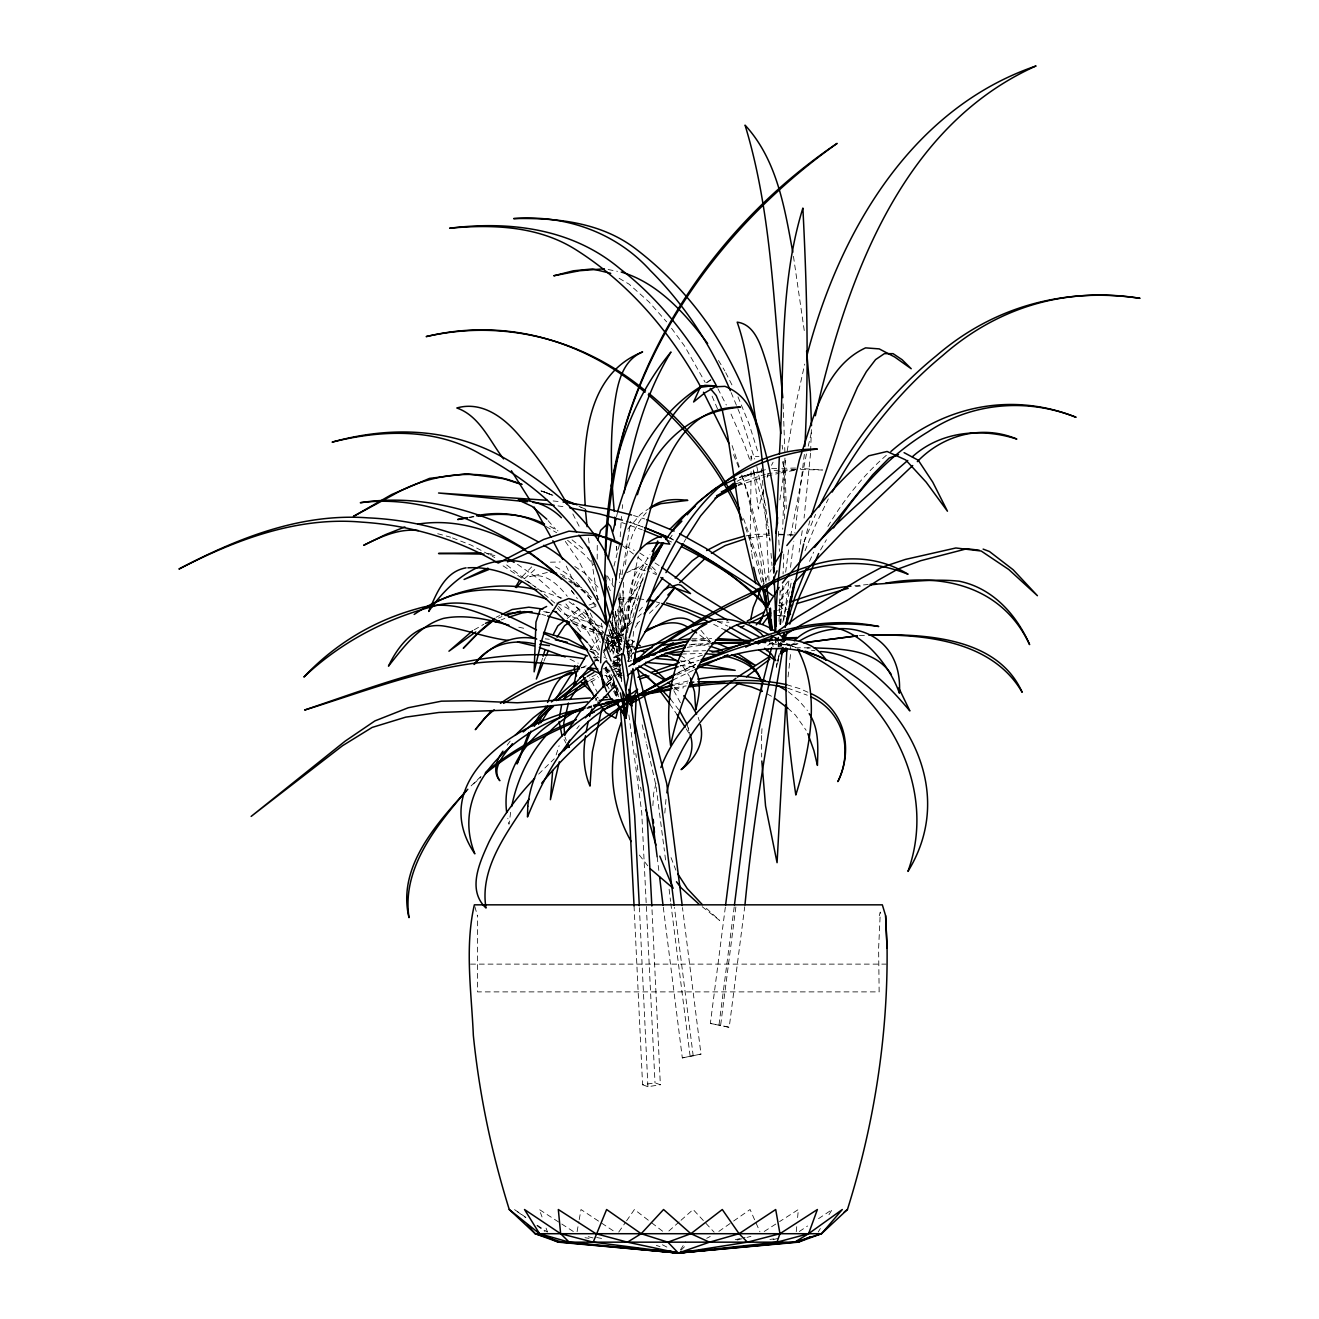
<?xml version="1.0" encoding="UTF-8"?>
<svg xmlns="http://www.w3.org/2000/svg" width="1319" height="1319" viewBox="0 0 1319 1319"><rect width="100%" height="100%" fill="white"/><g stroke="black" fill="none" stroke-linecap="round" stroke-linejoin="round"><path stroke-width="0.75" stroke-dasharray="5 3.75" d="M784.937 458.056L782.711 529.232M780.09 590.137L778.952 624.678M633.631 631.389L631.686 650.696L628.322 661.693M751.121 471.707L750.181 537.361L751.616 552.034M761.607 735.557L761.673 756.958M627.399 627.762C629.806 607.02 625.519 579.041 643.573 564.614L647.497 564.483M784.69 518.911L783.47 458.996M612.494 615.891L613.17 654.125M750.989 460.578L751.072 456.176L758.969 456.506M612.511 583.328L612.692 577.64M783.766 554.112L783.074 573.963M810.575 453.192L804.079 518.054M810.641 451.23L811.366 429.615M620.21 536.751L621.447 516.454M782.629 585.554L780.337 624.662M597.26 545.341L597.21 559.734M761.706 733.644L762.019 727.94M623.524 582.355L622.601 606.938L623.673 631.125M626.574 644.282L626.789 640.407M628.108 657.95L629.509 639.781M652.872 805.678L653.663 793.395L656.235 782.134M804.343 454.363L794.846 533.09M780.832 623.887L781.475 615.792L785.432 616.204L778.342 615.511M664.809 813.081L666.029 798.786M780.024 623.887L780.716 615.792L776.759 615.379M624.233 628.19C626.047 601.876 635.906 576.601 649.987 554.491M619.501 597.903L618.149 623.013L618.891 650.316M796.247 1231.682L796.824 1225.648M797.599 1217.585L798.374 1209.523L779.562 1221.608M625.157 628.223C627.152 606.311 635.395 585.339 646.211 566.346M626.822 628.108L632.246 584.845L638.297 556.024M628.619 660.737L628.817 653.861L626.525 647.58M779.991 624.448L783.981 586.263M778.292 647.068L778.705 643.045M788.07 676.911L790.856 651.207M785.662 572.182L788.811 548.127M622.205 508.507L622.683 504.649M788.877 581.069L783.75 620.128M790.526 567.351L793.807 541.219M725.351 907.109L710.347 1023.462L729.209 1027.303L744.724 906.812M734.205 906.961L718.937 1025.391M735.87 906.961L720.619 1025.391L729.209 1027.303M779.859 499.885L785.943 458.765M622.024 574.705L630.68 521.384M625.42 564.598C627.564 545.918 633.301 526.776 646.261 512.662M627.382 632.658L631.867 608.108L644.727 573.699M778.062 646.277L778.622 642.205M510.667 812.306L508.986 824.21L507.848 818.374M800.254 544.285L802.315 530.156M790.576 536.173L806.453 453.884M799.067 552.166L799.66 548.325M779.545 647.019L780.221 643.012M782.777 622.304L791.862 579.42M577.095 1231.682L578.876 1221.608M579.222 1219.597L581.003 1209.523L614.291 1231.501M787.179 450.933L793.543 414.611L804.722 364.126M776.973 663.16L776.281 666.952L777.254 663.177M780.106 646.129L780.799 642.337M613.945 566.164L619.567 544.137M777.27 663.325L776.413 667.183L778.771 659.368M777.616 661.05L778.968 655.131M780.766 647.233L781.672 643.276M808.217 446.218L811.762 430.967M781.277 646.046L782.183 642.238M616.517 516.586L617.853 510.964M626.64 629.971L636.22 595.627L642.947 578.992M632.741 617.556L639.781 592.33M804.178 542.01L809.85 520.807M618.529 675.246L619.897 669.986M763.338 490.322L758.343 509.118L753.38 469.35M879.278 915.716L880.301 912.089L878.619 948.361L879.146 991.888L477.544 991.888L477.412 915.716M541.433 661.99L542.554 658.197M628.619 639.534L626.443 646.541M767.13 477.494L768.252 473.867M556.123 754.93L559.141 745.68M626.624 647.398L629.707 639.385M804.095 541.779L815.538 514.41M805.035 550.748L815.406 525.275L828.332 498.879M543.906 661.149L545.407 657.571M809.52 561.333L813.675 552.166M771.5 465.327L773.066 462.227M761.657 587.664L771.17 569.627M595.627 700.356L597.309 697.19L601.794 701.032M633.433 652.262L627.399 661.33M820.533 550.007L826.436 539.718M683.984 542.093L685.962 538.696M635.362 627.382L639.303 620.672M611.769 685.831L613.813 682.434M827.903 526.396C843.682 499.983 863.022 475.467 886.335 455.302M818.225 1231.979L820.369 1228.517M828.959 1214.7L832.174 1209.523L815.769 1220.52M680.439 1249.818L685.649 1241.773M642.996 579.651L611.356 623.739M610.038 652.114L616.336 643.392L621.793 639.039L604.844 642.501L620.771 647.662M669.937 538.366L672.129 535.184M618.743 1232.094L625.47 1222.416M626.574 1220.8L634.423 1209.523L650.119 1221.608M627.712 529.183L640.589 514.212L648.453 508.854M522.324 576.518L531.689 566.873M780.172 592.215L787.921 581.547M590.566 649.64L599.024 638.693M603.607 650.465L614.654 638.033L634.901 619.716M618.116 676.235L620.276 673.3M507.188 745.12L510.42 740.75M779.991 600.392L789.85 588.109M576.815 728.747L579.255 725.631M620.408 674.372L622.04 672.624M605.817 684.446L614.093 674.817M593.797 662.748L598.941 656.615M639.171 611.06L644.282 604.926M604.086 650.564L632.79 618.726M634.423 641.018L627.349 648.767M627.745 648.866L630.4 644.711L628.454 640.622M680.967 1250.33L686.226 1244.889M616.303 672.608L622.073 667.233M538.647 774.121L554.277 758.804M603.508 652.245L623.541 634.027M524.451 578.711L535.465 568.984M649.393 613.302L659.929 603.146M471.114 785.877L481.006 776.38M473.472 783.915L480.759 777.402M637.621 617.292L641.628 613.599M668.865 1231.023L679.483 1221.608M681 1220.273L693.151 1209.523L714.14 1232.193M606.196 685.896L613.187 680.043M607.268 684.94L608.999 683.44M607.119 685.171L613.401 680.109M607.878 681.923L612.659 678.114M614.258 676.845L620.639 671.75L621.579 681.412M567.236 618.43L579.799 608.488M636.846 623.541L639.731 621.331M618.792 675.559L621.628 673.382M707.676 382.279L710.941 379.773M618.149 676.515L621.298 674.124M571.193 621.084L585.867 610.829M718.839 1231.402L731.996 1222.185M733.628 1221.031L750.082 1209.523L759.942 1231.847M706.374 382.741L711.089 379.46M799.347 1231.501L807.558 1226.011M764.196 1231.501L777.864 1222.713M623.524 634.076L618.446 636.813L620.969 648.239M767.691 645.387L772.027 642.848M590.747 682.104L598.595 677.636M474.197 629.822L483.842 624.283M626.574 572.792L643.573 564.614M589.577 680.489L597.573 676.235M737.041 481.336L751.352 473.57L762.448 470.784M606.443 673.317L610.021 671.42M611.802 670.464L620.705 665.782M591.852 676.729L597.639 673.696M706.687 1238.31L710.232 1236.464M675.312 674.438L695.476 664.545M613.137 661.858L620.458 658.28M736.167 483.776L765.35 474.296M672.97 680.01L693.332 670.25M496.092 617.259L499.654 615.544M738.112 484.914L741.789 483.15L738.03 484.7M678.081 672.608L695.327 664.496M605.602 672.162L613.005 668.717M498.549 618.083L501.896 616.55M676.845 674.965L694.569 667.233M616.715 667.002L620.408 665.37M790.46 644.958L795.621 642.732M501.055 619.946L504.864 618.413M581.531 667.678L587.054 665.468M605.306 670.349L608.455 669.112M626.987 651.833L632.543 649.657M777.551 610.417L785.943 607.317M637.11 651.932L627.86 655.461L627.597 640.49M589.032 605.042L592.726 603.673M603.245 668.931L606.625 667.678M613.137 667.348L619.221 665.122M738.03 485.54L765.168 476.588M779.48 605.784L786.289 603.327M628.635 661.742L631.916 660.654M590.978 607.944L594.688 606.74M681.148 661.973L703.241 654.883M739.398 477.33L751.352 473.57M680.043 666.111L699.152 660.275M587.087 708.633L592.561 706.968M588.274 706.869L591.802 705.813M765.432 469.696L744.526 475.714L761.986 471.048M674.751 684.165L688.287 680.934M737.123 1240.058L745.004 1237.931M746.966 1237.403L750.923 1236.348M613.615 665.501L620.771 663.638M773.066 1239.679L778.82 1238.178M739.563 477.396L762.003 471.641M586.774 707.858L592.132 706.506M663.276 907.175L682.319 1057.92L700.983 1054.079L682.467 907.554M682.319 1057.92L700.983 1054.079M767.13 476.11L778.935 473.257M735.26 1239.695L745.07 1237.387M581.349 667.925L585.009 667.068M609.493 666.853L621.974 664.018M687.281 647.332L711.403 643.59M619.139 664.661L617.045 665.089L620.21 664.463M749.044 538.037L769.768 535.283M669.574 686.342L687.743 682.978M468.987 517.279L474.626 516.158M780.832 472.911L797.946 469.663M767.213 473.95L780.238 471.575M798.011 643.738L790.806 645.057L798.803 643.656M674.339 687.941L686.21 685.88M631.916 569.742L637.786 568.769L649.607 571.803M468.855 517.691L474.444 516.768M746.175 535.86L756.084 534.277L769.34 534.129M673.894 689.276L683.704 687.76M634.06 905.922L642.584 1084.762L655.015 1082.85L660.357 1084.762L651.833 905.922M642.584 1084.762L647.926 1086.691L660.357 1084.762M612.511 664.149L619.435 663.111M769.917 1239.448L773.989 1238.838M614.786 665.221L618.726 664.644M547.319 572.495L529.694 576.7C545.588 571.935 558.349 584.976 567.302 596.303M782.2 471.345L797.83 469.432M854.794 585.718L868.166 584.498M625.47 646.805L629.048 646.409L630.169 660.588M855.569 586.576L863.187 585.718M689.326 644.942L708.451 643.161M859.394 635.626L866.138 635.329M627.135 646.673L634.043 645.997M684.495 651.306L705.863 650.696M613.813 662.699L619.963 662.253M691.453 644.414L697.157 644.035L711.238 646.557M774.121 470.52L780.271 470.125M782.315 470.009L798.539 469.482M692.178 641.083L709.688 640.177M619.996 597.985L636.681 598.101M681.461 654.043L701.543 653.466M807.063 648.107L810.509 647.926M690.942 640.259L703.307 639.715L710.743 641.479M691.947 638.825L711.65 638.478M618.941 599.436L637.077 598.974M550.419 562.191L560.262 561.976M771.697 468.459L779.826 468.327M781.854 468.294L796.082 468.064M619.65 635.461L622.271 636.038M470.537 964.123L886.17 964.123M795.456 647.761L809.635 647.81M717.8 621.711L728.929 622.255M779.463 534.772L785.415 534.887M787.394 534.92L795.324 535.069L787.097 534.541M800.551 469.531L822.495 470.009L800.155 468.36M778.968 534.146L785.069 534.442M769.34 643.688L773.066 643.919M772.093 644.035L789.356 645.106L778.424 643.672M778.54 644.299L789.356 645.106L769.604 642.963M680.307 665.452L694.355 666.787M545.291 638.858L549.298 639.27M553.106 500.94L561.086 501.797M487.041 553.469L494.889 554.343M489.976 554.837L495.944 555.579M615.693 671.206L619.567 671.717M680.192 660.852L695.789 663.045M604.729 669.772L608.273 670.25M811.416 650.234L814.961 650.712M557.986 505.902L565.637 507.007M630.235 597.375L644.348 599.584M584.993 1237.7L589.049 1238.376M594.374 660.225L597.936 660.819M622.321 675.575L619.897 675.163L619.963 681.247M710.347 1023.462L720.619 1025.391M596.666 1237.502L604.63 1239.019M608.141 269.521L617.49 271.335M518.779 627.217L526.809 628.866M545.918 611.868L549.924 612.692M594.012 656.862L597.095 657.505M593.303 657.34L596.847 658.099M543.692 611.604L549.644 612.906M540.708 590.648L561.878 598.167M633.516 515.482L644.876 519.01M612.428 663.539L620.012 665.452M588.225 1236.694L595.891 1238.689M437.71 533.717L450.636 537.179M602.734 634.884L587.516 630.235L572.974 623.541M656.17 601.893L659.912 602.931M541.911 614.44L545.654 615.495M604.349 634.324L622.007 640.523M604.696 675.443L611.571 677.389L611.159 674.256M590.285 649.146L597.936 651.339M613.747 661.973L618.017 663.21M564.136 614.11L604.283 627.3M787.542 688.073L807.244 695.195M786.767 684.726L799.792 688.633L811.762 693.959M572.743 623.244L602.404 632.922M626.212 521.137L643.128 526.99M608.207 636.549L622.914 642.172L634.736 648.321M602.486 633.796L570.204 620.029M540.922 490.866L552.133 495.021M656.351 1245.367L660.028 1246.653M621.81 522.522L642.287 529.826M548.44 493.454L542.439 491.262L551.556 494.839M629.987 522.242L642.716 526.941M589.478 650.894L598.447 654.537M607.597 634.835L624.926 642.04M452.499 537.905L471.163 545.126L494.823 557.607M552.875 495.284L541.598 491.047L552.71 495.4M790.806 645.453L797.946 648.305M615.05 656.796L619.303 658.527M585.455 509.101L578.184 506.051L581.745 507.535M594.622 658.791L598.249 660.374M609.757 629.46L622.931 635.593M669.36 537.723L673.02 539.389M620.21 670.382L613.319 667.249M666.969 539.933L672.41 542.439M669.871 538.333L673.481 539.999M570.022 659.22L578.233 663.21M717.454 621.298L727.907 626.212M652.921 573.073L656.532 574.787M790.213 645.222L792.884 646.491M556.75 603.063C573.683 610.483 589.313 621.167 601.299 635.362M625.404 546.099L634.357 550.402M574.82 566.494L585.537 573.699L598.694 588.01M786.272 643.177L789.784 644.892L787.674 642.402M680.538 655.527L688.815 660.704L694.091 667.529M713.678 624.283L725.071 630.136M662.418 1244.757L669.491 1248.45M562.372 576.403L582.24 588.192L590.813 595.331M603.888 656.994L606.888 658.56M568.852 581.432L572.149 583.229M637.061 648.256L626.558 642.798L632.757 646.623M555.414 566.774C573.287 575.43 585.24 592.215 596.633 607.861M767.081 693.86L773.363 697.322M549.792 526.281L557.953 530.898M560.493 574.029C575.018 580.904 585.405 593.616 596.073 605.223M503.067 565.851L536.091 587.285M619.106 278.276L629.163 284.212L648.882 301.82L666.639 321.852M546 526.462L556.634 532.728M630.729 639.764L634.192 641.858M573.336 1231.501L539.323 1209.523L542.027 1216.959M569.083 601.744L587.763 615.313L603.525 632.329M639.731 552.974L648.19 558.498M654.966 562.916L660.044 566.23M612.807 661.874L620.82 668.354M589.956 651.058L599.123 657.653M573.798 584.119L592.33 597.853M525.902 1217.404L514.41 1209.523L525.638 1217.585M537.41 1225.285L547.27 1232.045M517.493 564.318L538.383 578.777L560.608 598.414M536.882 1225.648L544.912 1231.402M572.05 539.834L584.993 550.237M506.677 564.944L535.217 587.087M567.566 540.262L584.581 554.656L593.929 564.812M622.584 545.769L636.335 556.14M637.868 557.294L646.689 564.614M699.697 634.917L713.167 645.09M778.49 605.24L784.739 610.021M651.701 1222.828L662.682 1231.286M702.203 906.697L719.547 920.398L705.17 907.225M537.657 588.538L557.179 605.075M788.317 691.7L798.622 700.307L807.442 710.496M674.668 687.661L680.917 692.986M787.905 708.237L795.439 715.063L806.123 730.281M648.107 565.9L656.565 573.633M779.809 602.058L787.08 609.84M616.468 673.119L619.32 675.823M651.817 566.692L656.73 571.391M558.531 606.41L576.304 626.228M604.349 638.775L619.336 654.306M598.595 653.96L590.236 645.585M603.146 637.539L573.303 603.607M565.9 603.954L586.279 629.262L598.381 650.102M557.294 608.043L562.933 613.962M700.95 630.301L710.76 642.089M548.077 520.609L555.53 529.067M610.318 629.212L621.167 644.579M647.827 865.841L639.27 854.976M571.473 590.714L573.913 593.665M670.464 698.988L679.747 711.073M577.491 627.712L581.036 632.18M609.114 620.507L623.623 641.941M606.146 641.677L615.281 654.768M682.797 666.276L689.458 676.301M571.341 590.434L577.343 598.595M565.29 541.4L578.645 560.723L595.759 593.369M671.552 328.266L684.61 346.139L705.203 382.378M669.772 704.181L677.026 714.568M594.869 697.636L596.93 700.537M607.004 637.275L616.715 652.625M616.303 656.384L620.392 662.863M686.177 728.797L689.243 733.71L688.304 727.874M588.521 643.804L598.546 661.05M718.476 360.466L724.84 370.903M586.048 611.538L599.073 635.214M597.936 693.547L589.774 677.752M673.811 690.661L680.472 702.829M606.658 684.479L610.681 691.618M607.515 576.024L613.599 586.856M605.174 667.496L613.516 683.918L617.292 698.74M564.037 739.514L566.016 743.092M584.729 609.477L600.359 642.435M717.932 388.742L726.34 405.015M619.452 657.967L622.189 663.309M572.842 513.948L580.772 529.447M725.714 372.634L733.611 388.198M590.236 613.022L600.64 634.505M566.247 566.115L576.024 586.46M606.031 675.295L612.791 689.458M613.632 691.222L616.171 696.531M612 623.772L621.843 649.525M610.07 620.721L621.579 650.432M606.229 666.787L617.721 694.932M608.191 586.164L611.175 592.676M596.6 595.232L599.139 600.821M731.006 414.051L744.13 444.025L750.758 462.54M618.364 653.63L608.702 630.68M712.079 396.162L717.487 408.791M743.553 518.647L756.925 556.206L763.701 584.169M731.155 392.584L739.827 413.523L754.682 458.996M737.997 396.854L749.126 424.075L757.98 452.236M733.545 454.659L738.805 467.651M613.747 688.683L605.273 666.326M614.473 690.529L616.665 696.036M564.994 737.057L566.296 740.388M671.041 857.63L675.889 870.227M605.157 645.139L607.152 650.415M732.078 445.542L739.679 468.13M612.972 614.11L621.727 641.446M586.526 612.329L599.997 651.025M546.082 1228.121L547.434 1231.847M753.413 469.96L763.058 503.38L769.983 540.015M618.281 651.388L609.823 627.465M603.723 651.8L607.07 661.182M686.82 723.9L690.233 734.815M617.82 653.564L609.263 624.827M745.499 527.501L754.402 553.799L761.541 582.273M613.417 680.472L618.446 695.509M619.122 651.256L611.686 619.815M741.657 475.087C754.204 509.843 761.657 546.198 766.125 582.833M608.718 629.724L616.665 657.439M742.135 475.697C752.951 510.832 759.183 547.138 763.965 583.526M614.374 683.605L619.188 699.169M618.347 598.101L625.42 627.58M612.873 677.405L618.116 694.849M698.196 717.355L699.284 720.982M756.809 466.547L765.185 504.105L768.416 527.237M474.889 906.648L477.396 915.716M751.072 456.176L751.863 459.028M615.346 611.538L621.678 636.319M782.464 461.699L785.184 472.35L786.256 508.573M616.303 685.122L618.265 692.904M617.473 609.46L622.98 634.901M619.831 592.94L625.651 628.635M617.622 687.858L618.512 691.618M642.155 724.741L646.145 742.333M646.59 744.279L655.906 785.333L664.43 851.019M619.468 649.492L613.351 611.95M620.309 650.861L617.226 633.516L615.066 608.372M611.67 624.761L617.308 652.724M616.286 546.544L617.028 550.039M613.929 615.066L619.765 651.998M640.556 787.196L641.38 791.12M617.16 659.335L621.15 678.922M601.415 623.244L603.212 633.301M604.992 643.359L605.718 647.382M617.655 654.752L619.782 666.936M608.784 649.41L606.888 635.527M793.461 256.331L804.606 332.949M790.048 645.37L790.757 649.657M607.845 638.314L610.384 653.729M591.687 560.624L597.754 600.145M638.61 775.819L639.748 783.272M772.456 642.468L773.066 646.524M607.944 649.344L606.707 637.918M620.095 569.577L621.447 578.86M768.697 529.15L769.999 541.07M588.439 537.987L589.23 543.642M628.883 714.914L641.726 812.389L655.015 1082.85M751.863 553.832L752.753 560.69M693.217 1056.008L674.438 907.373M690.101 1056.008L670.81 903.334M620.144 668.964L621.711 681.148M613.747 659.929L615.215 671.536M664.941 855.009L665.93 863.055M669.112 889.237L670.58 901.322M657.159 856.773L659.104 872.898M637.209 765.02L638.05 772.077M635.84 753.528L636.319 757.518M623.31 638.957L619.848 598.612M782.167 445.245L782.596 449.169M778.309 531.293L779.447 551.342M625.931 628.157L622.799 590.467M761.36 468.723L761.722 472.614M762.448 480.413L765.877 519.867L769.026 580.574M630.466 646.409L631.554 658.56M626.789 642.155L627.448 653.845M771.005 553.321L772.011 565.571M626.64 636.863L627.63 653.713M606.691 575.743L606.971 579.404M621.843 642.155L618.924 594.655M619.402 658.181L619.666 662.105M627.168 640.919L627.877 651.998M783.123 403.828L784.953 453.95M616.55 546.627L616.748 550.633M647.926 1086.691L639.402 907.719M619.435 573.386L619.435 582.668M779.414 653.663L777.699 661.396L779.496 653.663"/><path stroke-width="1.5" d="M761.459 691.634L761.541 683.193M775.753 632.411C775.786 574.095 785.778 516.158 799.462 459.606C812.784 420.069 824.045 366.88 865.577 347.87L879.229 348.892L894.76 357.037L911.231 368.743L902.097 359.708L893.111 353.673L884.389 353.624L875.585 359.592L866.385 371.612L857.482 387.176L842.363 421.569L810.921 517.081M887.077 948.361C887.934 1036.849 873.92 1125.156 847.441 1209.523L821.506 1233.71L798.292 1242.168L678.345 1253.05L558.415 1242.168L535.201 1233.71L509.266 1209.523C491.575 1152.839 479.341 1094.506 473.34 1035.415C471.526 992.218 464.568 947.322 474.362 904.834L882.329 904.834L885.626 915.716L887.077 948.361L885.593 915.716M605.174 601.81L606.048 580.212M774.154 581.382L774.22 577.293M618.66 706.951L615.858 718.36L605.982 712.738L597.969 702.005M604.794 575.1L605.256 610.895L607.564 626.195M779.265 457.94L774.913 564.746M774.171 584.696L774.467 576.716M625.552 690.101L628.256 677.274L624.283 655.015L621.941 654.026L621.678 660.077L627.234 700.719L609.922 665.287L606.031 661C597.227 668.123 603.294 682.665 606.641 691.601M779.43 453.868C784.739 371.909 778.342 287.476 802.875 208.072C806.898 287.328 809.009 366.896 804.887 446.185M600.656 662.765C600.854 640.045 609.856 618.726 616.468 597.342C624.118 572.347 634.785 544.252 662.105 535.761L665.93 538.399L669.788 544.137L658.066 542.62L647.283 543.741M634.686 732.869L636.17 696.366L630.35 704.907M627.382 694.651L626.179 717.635L625.833 713.81M605.372 554.788C606.542 389.319 701.543 234.667 837.103 143.392C737.272 214.338 657.34 315.373 623.145 433.918C608.01 495.202 602.222 558.992 605.635 622.007M612.527 614.011C618.413 532.843 640.111 415.501 740.536 407.159C667.035 405.988 655.329 496.356 639.633 550.353M750.577 619.765L753.215 607.482L760.865 589.395M559.421 717.404L561.531 705.467M776.083 533.371L777.616 517.46M783.123 647.514C768.4 732.968 753.264 818.341 744.971 904.785M783.634 641.825L784.31 634.258M623.079 653.993L626.64 629.971M785.695 704.709L777.072 862.692L765.548 805.975L761.821 760.997M585.537 735.705C582.833 752.572 583.179 770.197 590.005 786.108L592.346 751.863L601.48 709.935M725.598 905.098L744.856 753.017L771.599 647.58M734.452 904.949L753.396 754.715L776.726 648.668M608.24 559.272L611.455 539.553M552.661 770.461L550.419 799.677L559.305 761.788M632.922 668.552L626.063 717.882L622.568 691.832M633.499 664.611C648.14 569.956 705.995 447.965 817.335 449.054C756.463 455.863 700.241 488.657 665.897 539.553M777.831 641.182L778.391 637.44M778.952 633.714L779.496 629.971M597.705 540.312L600.623 530.403L607.993 523.396L610.631 526.446L614.621 539.273M624.085 493.108C631.537 443.86 644.843 394.859 670.975 352.025C639.237 390.342 619.765 437.314 611.192 486.084M794.104 583.047L786.025 624.843M586.114 731.88L588.307 721.345M511.69 806.486C519.834 765.152 545.489 724.065 585.092 706.638M787.014 648.618C783.453 697.421 788.729 746.686 795.819 794.994C809.915 749.439 821.341 693.415 797.748 649.393M783.074 638.445L783.915 634.554M783.008 637.341L783.898 633.367M785.217 627.415L803.683 543.989M666.82 792.818C675.229 748.384 705.005 711.172 739.069 682.896M612.939 531.557L616.072 518.449M815.323 415.732C846.237 281.046 900.316 126.723 1036.058 65.95C910.126 108.883 838.373 234.057 806.733 356.344M783.057 638.182L784.03 634.291M786.503 624.596L794.895 597.194L806.173 568.654M789.487 602.255L791.004 596.485M792.01 592.627L795.027 581.052M637.423 494.674C649.146 454.494 665.815 412.435 701.114 387.275M574.985 665.749L574.095 668.749L576.518 675.872M541.433 661.99L536.338 679.054L543.148 662.946M543.115 656.301L544.813 650.63M780.535 653.499L782.299 647.613M629.13 637.868L654.306 549.133L657.653 541.004M759.662 623.59L765.564 608.768L779.15 587.4M617.853 510.964C631.801 462.046 656.862 413.21 701.659 386.005M589.56 716.415L591.967 708.864M784.096 641.743L787.229 631.949M789.735 624.101L799.429 596.567L818.67 553.535M810.295 1236.777L798.292 1242.168L558.415 1242.168L539.553 1233.71L524.517 1209.523L560.641 1233.71L593.22 1242.168L606.625 1209.523L641.166 1233.71L667.859 1242.168L678.345 1253.05L794.648 1242.168L821.506 1233.71L842.297 1209.523L808.58 1233.71L794.648 1242.168M621.216 722.548C606.46 761.277 610.73 805.645 631.174 841.522M777.023 570.797L772.307 582.47L763.833 591.802L756.727 579.799L753.71 567.269M509.266 1209.523L539.553 1233.71L569.231 1242.168L678.345 1253.05L776.973 1242.168L779.958 1233.71L775.704 1209.523L739.085 1233.71L709.507 1242.168L678.345 1253.05L562.059 1242.168L535.201 1233.71L527.402 1224.642M776.973 1242.168L808.58 1233.71L817.384 1209.523L779.958 1233.71L747.411 1242.168L678.345 1253.05L648.157 1249.72M660.852 767.559C674.965 730.413 705.038 702.038 735.936 678.296M568.489 703.027L563.774 722.878L564.68 735.359M538.548 724.246L542.043 715.772M544.401 710.067L545.967 706.259M547.55 702.466C552.43 690.546 557.541 675.196 571.77 672.113M546.165 655.79L548.44 650.415M528.903 732.474L517.032 763.948L530.963 731.138M564.202 750.626L569.709 740.14M819.05 506.958C846.979 449.202 886.253 396.359 936.226 355.85C993.932 306.09 1065.027 287.196 1140.045 298.325C1066.873 286.619 998.219 306.667 942.59 355.619C897.085 393.062 860.73 440.628 832.24 492.003M633.747 663.985C652.394 641.331 682.121 626.772 710.628 621.595M647.975 569.017L663.589 542.752M553.172 634.719L557.805 625.882L564.087 620.903M564.895 734.798L579.898 712.128L605.075 684.693M634.373 695.558C642.419 681.181 633.334 696.366 626.525 694.536M569.841 699.548L577.112 688.469M651.751 560.526L662.204 544.714M653.581 560.493L658.989 550.831M555.744 699.07L570.533 675.806L575.1 672.113M634.983 649.575L653.367 617.754L674.949 587.384M564.12 698.773L567.467 693.036L576.04 683.522M683.011 543.791L665.947 572.611M629.641 703.851L631.389 700.851M515.416 587.351L519.323 580.739M502.951 751.154C496.669 759.563 492.102 771.664 499.835 780.7C490.536 767.642 505.292 753.924 512.382 743.718M769.422 641.265L771.994 636.995M662.847 577.64L646.656 601.81M550.814 707.05L540.642 722.927M774.022 564.532L782.002 552.001M532.794 725.78L539.059 716.003L547.715 706.176M687.001 537.064L700.57 515.976L716.481 497.461L733.463 483.282M585.817 656.12L576.403 672.41L573.979 684.792L593.797 662.748M557.096 637.209L564.664 625.635L569.561 622.222M833.509 527.913C857.944 489.827 889.105 455.236 928.147 431.775C971.971 402.295 1027.32 397.86 1076.073 417.299C1011.063 391.232 942.887 406.038 890.836 451.56M534.244 726.34L540.823 716.745L550.996 705.797M651.141 558.102L662.303 542.9M652.163 551.441L658.692 542.34M782.414 582.949C818.604 536.932 863.665 498.582 907.752 460.463M528.985 799.133C508.095 831.217 479.209 867.407 486.002 908.016C466.629 889.764 479.885 861.999 488.953 842.05C500.758 818.604 516.586 797.368 534.624 778.358M762.596 624.266L767.279 617.919M786.833 545.505C812.29 514.08 836.988 481.138 868.776 455.813L887.093 451.477L905.724 459.935L926.152 482.144L947.454 511.211L932.764 482.144L918.255 460.232L904.092 452.664M644.035 614.011L664.116 589.824L669.31 587.169L674.619 587.829L690.546 593.583L681.066 585.29L678.18 584.531L673.745 585.85M814.598 547.418L872.519 474.988L889.187 458.023L898.503 454.676M585.356 717.849L613.698 687.281M687.199 514.789L697.603 502.588L715.211 488.624L735.969 478.698M541.664 783.189C568.901 750.148 601.909 722.581 635.659 696.481L590.978 727.264L558.695 754.699M515.069 735.392L533.206 717.833L546.841 707.264M756.249 624.843L761.887 618.43M669.904 584.037L664.76 589.725M675.163 578.101L692.079 560.905L700.158 555.151M465.64 791.548C435.913 826.568 401.603 868.496 409.005 917.645C396.772 867.193 436.49 823.716 467.8 789.29M794.796 582.207L844.061 530.634L912.732 465.541M516.224 587.614L521.73 581.514M781.227 654.224L785.448 649.591M658.527 596.534L645.634 609.922M592.182 699.037L594.704 696.366M674.355 588.208L667.777 595.05M679.681 582.619L705.022 558.531M672.278 531.112L681.89 521.137M630.762 702.203L643.606 691.799L674.784 674.24M592.231 699.054L596.172 695.113M669.805 529.298L682.253 516.834L695.014 506.48M523.214 731.946L553.403 706.423M578.233 687.347L586.51 680.142M491.179 710.842L475.302 729.671L484.93 717.717L494.196 709.787M794.219 640.77C835.323 601.53 885.725 653.663 899.41 693.217C903.136 632.428 845.116 613.22 799.05 641.265M551.424 701.955L575.15 681.577M556.47 700.537L585.62 677.636M494.609 618.529L479.753 631.224L463.299 648.288L478.418 632.939L493.52 620.392M917.332 461.617C943.003 434.841 982.111 424.339 1016.834 439.062C981.303 427.62 940.876 431.082 912.303 456.819M776.281 632.428L797.237 617.028L861.653 578.035L881.438 567.434L905.477 559.404L955.863 547.979L981.204 551.029L1008.771 569.511L1037.426 595.71L1013.14 569.742L989.448 551.507L983.117 549.1M485.425 772.571C512.168 749.456 544.12 733.479 576.387 719.58M485.31 773.709C511.673 751.945 542.455 736.365 573.518 722.482M472.581 630.746L448.938 651.207L475.763 631.916M844.242 1212.062L847.441 1209.523M627.465 675.592C644.332 662.204 664.248 652.41 685.319 647.777M746.422 676.795L769.719 659.319M579.865 677.966L592.94 669.079M633.928 664.199C671.173 636.665 710.018 611.159 752.489 592.33C799.644 564.647 856.971 543.016 908.066 574.243C852.156 552.067 796.643 566.395 747.148 597.342C708.715 614.687 672.822 636.78 638.775 661.528M649.937 508.524C660.077 498.796 674.734 498.813 687.809 500.363L660.885 503.644L650.036 507.766M644.579 631.933C659.714 625.107 679.021 610.038 694.47 623.376M781.145 651.273L786.025 647.909M737.502 677.076L769.785 656.417M556.634 700.422L587.994 681.362M500.429 703.39C524.187 686.721 551.227 674.817 579.503 668.354M563.295 699.35L587.614 683.934M715.046 498.104L736.233 486.48M782.695 636.253L801.54 624.662L847.21 600.326L878.553 579.981L897.893 569.066L920.662 560.723L966.992 548.72L979.242 550.237M503.528 703.373L537.113 685.385L577.755 671.206M673.152 642.749L654.076 654.702M747.23 621.035L763.767 612.197M628.833 666.342C645.716 654.9 665.534 648.668 685.517 645.37M569.231 1242.168L560.641 1233.71L558.333 1209.523L595.924 1233.71L627.465 1242.168L641.166 1233.71L663.556 1209.523L690.876 1233.71L709.507 1242.168M629.674 704.379L672.97 680.01M587.219 676.482L593.913 672.426M679.12 639.088L706.852 623.772M711.419 553.403L725.137 545.571L745.367 538.795M414.15 614.44C449.845 590.088 494.576 579.931 536.932 589.725M716.514 495.779L736.266 485.804M766.438 650.58L768.433 649.509M740.701 627.547L744.015 625.816M706.621 550.534L722.202 542.571L744.196 536.173M675.312 674.438L636.83 695.74L673.317 676.581M749.06 623.195L770.758 613.055M498.681 562.834L543.659 539.455L568.984 531.145L595.677 533.816L621.051 544.632M546.643 606.476L540.114 609.708L535.959 622.09L534.129 671.849L541.433 641.397L549.314 616.501L558.382 602.668L568.753 598.562C584.301 602.371 596.122 613.994 606.855 625.255M727.461 487.997L736.167 483.776M430.653 605.124C465.574 584.515 509.035 586.906 546.396 599.007M501.451 614.687L512.168 609.51L528.82 607.202L542.884 609.048M487.882 568.126L464.074 579.47L488.838 569.528M721.312 491.839L736.15 485.491M505.259 615L508.606 613.467L524.467 611.637L539.982 614.126M694.981 669.475L720.949 657.752M659.467 650.58L670.629 645.865L687.232 641.116M700.587 662.27C735.326 648.717 799.726 619.93 826.321 660.176C786.487 638.396 738.244 651.471 698.097 665.897M700.917 661.957C756.183 635.461 816.593 613.648 878.734 626.492C833.295 619.815 786.866 626.591 745.697 647.118M613.978 657.505L621.941 654.026M722.796 656.944L727.973 654.702M485.441 623.343L494.46 619.584M507.452 561.894C543.725 547.138 583.031 521.236 621.81 544.384M602.981 709.754L617.473 703.736M659.484 652.048L683.852 644.909M622.865 701.527L635.445 696.366L626.096 699.845M587.202 714.997L594.325 712.095M495.367 622.238L499.159 620.705M404.884 526.973L385.395 534.657L363.714 545.275C380.614 536.866 398.998 528.194 418.37 530.584M634.241 659.385L647.068 655.494L655.329 654.537M607.185 707L618.627 702.615M637.918 677.339L645.255 674.586M667.859 1242.168L690.876 1233.71L722.284 1209.523L739.085 1233.71L747.411 1242.168M650.762 672.591L679.203 662.649M789.29 606.13L792.637 604.959M466.085 567.846C444.602 571.473 436.342 593.863 428.691 611.455C449.845 580.624 483.578 553.469 523.313 562.191C551.177 566.313 575.43 585.009 588.29 609.79M791.4 601.48C810.855 595.017 830.393 587.763 850.986 586.147M505.441 615.478L520.411 611.258M796.429 603.706L848.199 588.307M639.748 679.038L648.964 676.004M654.488 674.19L678.164 666.705M635.197 659.549L653.729 654.422M508.722 617.193L522.258 612.939L532.085 611.653M583.443 709.754C522.258 724.725 446.844 783.09 474.84 853.838C424.998 780.106 520.807 718.509 584.795 708.418M701.114 659.698L718.08 654.702L705.302 653.68M584.762 707.907C539.323 719.152 500.412 764.525 506.694 812.52M646.409 629.74C659.434 624.777 673.91 618.627 687.215 626.855M637.11 651.932L652.081 647.613M634.39 648.932L668.535 640.902L689.985 638.907M712.145 652.163L745.284 643.59M672.789 684.693L636.962 695.805L669.574 686.342M594.374 706.407L635.577 696.185L620.985 699.515M633.895 660.423L649.113 656.681M593.929 706.044L619.172 699.927M593.566 705.368L598.892 704.049M781.409 652.048L786.701 650.828M587.087 668.898L590.813 668.057M606.081 702.367L618.924 699.598M593.22 1242.168L678.345 1253.05L682.269 1252.209M672.377 688.287L637.242 695.822L670.003 689.919M630.185 697.256L635.873 696.086L628.619 696.416M663.424 645.139L688.287 641.331M467.107 517.642L457.693 519.505L466.992 517.988M417.76 524.138C467.849 516.125 518.515 539.867 554.936 573.204M664.232 1251.137L678.345 1253.05L688.32 1251.154M634.06 660.803L639.253 659.863M697.883 679.104C720.026 675.262 743.355 673.778 765.086 680.604M803.419 642.765L857.103 635.857M710.677 1249.818L678.345 1253.05L664.1 1250.94L678.345 1253.05L690.529 1251.055M804.788 642.6L857.531 635.791M656.78 656.977L667.414 655.494M762.629 640.309L769.999 639.187M689.771 682.681L693.81 682.088M666.177 1251.055L678.345 1253.05L692.59 1250.94L678.345 1253.05L666.161 1251.137M804.508 1234.304L808.58 1233.71M698.757 1250.198L702.846 1249.637M690.15 685.204C722.054 680.505 754.979 677.702 786.767 684.726M784.178 638.99L796.841 637.605L782.216 637.852M668.387 1251.154L678.345 1253.05L692.459 1251.137M698.509 1250.33L702.549 1249.785M817.467 1234.254L821.506 1233.71L535.201 1233.71L539.24 1234.254M587.697 701.807L513.487 709.919L438.996 712.458L405.741 717.14L372.139 727.428L342.544 745.697L251.138 816.412L345.116 741.163L374.893 720.916L408.313 707.726L441.469 701.164L470.454 700.752L517.345 702.796L590.516 697.949M627.465 1242.168L678.345 1253.05L694.569 1250.973M700.653 1250.198L704.709 1249.687M476.505 515.795C499.456 510.964 523.627 514.014 544.219 525.424M689.573 686.853C721.378 682.484 754.122 680.406 785.679 687.529M670.068 652.905L684.495 651.306M870.804 584.861L876.508 584.218M599.288 700.455L612.214 699.037M478.154 516.174C500.462 512.629 524.072 513.8 544.549 524.088M714.717 1249.423L724.823 1248.417M728.863 1248.005L736.958 1247.213M743.009 1246.603L751.105 1245.795M757.155 1245.185L765.251 1244.378M771.302 1243.784L777.369 1243.174M672.706 654.867L681.461 654.043M885.379 583.262C943.909 572.561 1002.638 586.955 1029.611 644.612C1016.405 614.456 992.515 587.911 959.078 581.184C929.334 578.118 899.789 583.344 870.078 584.366M697.8 681.758L724.988 681.676M604.399 268.796L579.651 270.725L553.782 275.786L573.353 270.807L592.478 268.944L610.713 273.33M714.964 385.84L700.521 386.78L704.956 385.329L714.964 385.84L700.521 386.78L693.596 401.998L704.659 392.963L715.277 386.797L724.972 386.352C768.186 403.185 757.749 462.771 767.955 499.357C771.203 523.297 773.725 547.385 774.105 571.556M711.403 643.59L750.115 642.815M869.749 635.148C923.828 633.845 992.284 640.539 1022.176 692.31C997.131 635.972 921.849 633.648 868.71 635.033M712.309 642.98L749.011 642.963M603.508 697.339L607.284 697.273M814.12 647.893C841.357 648.964 874.843 648.833 891.347 674.553M715.541 640.127L746.274 641.034M467.899 567.829C500.198 565.851 530.551 582.734 552.595 605.289M717.569 638.561L752.473 640.754M665.238 653.136L680.538 655.527M756.067 642.996L760.041 643.128M534.146 638.478C510.321 634.109 489.234 647.052 474.115 664.479C488.129 645.024 511.244 638.594 533.948 643.771M754.798 643.144L758.656 643.342M645.601 662.352L676.317 665.073M655.461 658.362L676.416 660.357M757.518 641.825L765.581 642.584M697.767 667.117L735.161 670.332L705.236 664.562M578.81 666.837C543.313 663.193 507.502 658.643 471.872 663.572C414.298 671.701 359.906 692.986 304.64 710.034C394.266 679.615 488.046 642.205 584.449 658.742M555.315 639.896L567.269 642.238M547.121 500.297L438.567 493.009L527.254 501.781M563.081 502.011L608.207 509.101L631.57 514.987M533.057 502.407L554.145 505.342M588.67 667.892L597.787 668.931M481.155 552.826L438.535 553.485L484.024 554.095M709.589 650.811L723.488 652.806M624.002 1247.049L628.025 1247.494M636.088 1248.384L642.122 1249.06M758.145 641.298L765.548 642.139M539.85 644.332L549.413 645.634M654.158 1249.785L658.181 1250.33M539.553 1233.71L543.626 1234.271M653.861 1249.637L657.934 1250.198M820.55 651.553C859.065 653.713 886.533 683.44 909.879 710.925L898.783 687.941M648.387 600.211L652.427 600.854M508.359 640.473C486.777 637.736 466.365 629.954 444.998 626.245C417.694 621.249 398.932 644.035 388.478 666.144C403.647 647.118 418.931 625.75 443.349 618.43C465.459 613.929 487.519 619.584 508.887 625.107M736.398 683.242L751.434 686.902L762.349 691.255M648.948 599.865L654.768 600.92M621.233 272.06C658.049 282.843 685.286 313.658 707.627 343.484M661.577 654.735L670.497 657.093L678.84 662.237M724.873 656.054C739.267 659.302 756.611 666.293 761.393 681.527M569.561 507.716L599.634 513.948L622.403 520.164M550.781 572.001L556.602 573.221M517.526 641.957L534.179 645.964M670.497 1251.203L678.345 1253.05M543.807 632.263L568.753 639.6L586.988 649.08M552.645 611.093L556.47 612.098M661.775 603.459L687.133 612.131L708.319 621.694M547.533 616.022L569.231 622.238M666.425 603.014L685.583 608.488L715.722 620.491M539.389 647.481L565.224 656.977M581.415 646.491L584.96 647.563M731.583 654.966C744.163 659.187 758.227 667.447 761.063 681.428M521.153 484.353L503.726 478.715L466.464 473.785L429.483 478.401L391.677 494.526L353.443 516.388L393.375 494.773A153.631 151.784 -76 0 1 508.969 479.836L522.126 484.37M540.213 640.688L587.532 655.906M711.238 646.557L722.152 650.3M601.25 674.24L587.829 668.172M644.529 527.616L668.073 537.492M646.706 519.702L674.157 531.029M645.04 527.715L667.529 536.899M587.697 650.234L557.03 639.633L543.428 633.186M564.318 499.835L577.095 504.847M644.2 530.601L661.33 537.542M643.985 664.413L655.246 670.101L666.276 680.373M563.246 499.72L574.342 504.402M638.858 665.98L663.655 679.565M805.085 651.157C894.018 680.34 963.035 782.183 907.95 871.414C940.216 782.167 881.026 684.643 797.863 649.278M716.332 642.798L727.89 647.926M733.166 654.818L755.342 665.386L737.651 653.581M536.734 639.105C498.879 622.931 460.117 595.413 417.117 608.768C373.805 620.655 334.597 644.249 303.898 677.043C339.923 642.98 384.192 619.369 432.022 606.707C468.937 595.05 504.32 613.5 536.47 629.872M681.494 546.643C712.408 562.191 743.207 580.311 766.735 606.113M615.561 701.724L610.697 698.443L607.911 693.942M679.582 533.7L705.797 548.275L759.925 585.834M782.761 641.463L772.489 636.401M769.092 634.736C748.434 624.151 720.372 609.922 699.4 627.349C669.59 658.082 665.37 704.791 670.596 745.4C680.142 698.279 720.405 577.491 785.58 639.896M758.936 636.747L736.81 625.058M641.199 650.531L644.744 652.344M538.597 542.076C484.551 511.953 422.575 493.009 360.318 502.72C419.409 494.971 476.307 518.994 525.457 549.545M729.654 627.119L753.578 640.704M727.494 620.144L691.502 599.931L660.803 577.491M677.092 541.68L712.788 561.812L757.716 590.269M725.071 630.136L747.411 642.749M682.088 543.84C713.711 560.476 742.449 582.388 767.79 607.548M497.922 562.933C456.588 538.844 409.632 525.143 361.917 522.143C297.237 516.273 235.376 539.883 178.955 569.05C237.206 538.3 300.946 512.794 368.133 517.872C419.59 520.115 470.339 535.135 514.13 562.389M777.781 685.484L786.553 690.661M745.136 622.354L696.448 592.264L661.742 567.335M543.692 545.308C573.617 561.993 595.594 590.335 606.41 622.65M691.898 629.872L696.58 632.906M758.887 649.921L775.753 660.572L771.384 654.059L764.542 648.256M810.657 696.712C843.468 711.452 853.377 750.527 837.862 781.606C853.525 750.115 845.495 709.441 811.762 693.959M528.82 551.771L551.655 569.264L561.366 579.057M749.769 625.206L760.816 633.285L763.652 636.731M755.144 641.677L758.474 643.936M637.374 643.87L640.259 645.832M775.011 698.493L787.905 708.237M645.535 390.886C583.954 339.61 504.699 318.654 426.169 336.609C505.523 317.434 583.41 340.071 645.007 392.304M648.816 393.342C686.836 424.817 718.591 464.387 739.53 509.183M667.942 682.517L671.981 685.6M764.542 589.395L772.225 595.463M787.624 612.263L790.493 614.506L788.218 611.389M635.906 668.057L659.385 687.413L670.464 698.988M592.726 693.217L581.283 682.022M631.026 671.041L633.136 672.871M561.399 517.707C550.007 506.216 534.31 500.115 518.219 499.901L531.969 506.331L546.841 519.191M650.366 868.842L673.135 888.281L659.797 856.146M699.054 904.207L681.115 887.852L676.466 881.751M648.256 394.76C687.611 429.417 721.856 471.295 742.185 519.966M555.398 611.472L587.499 642.65M645.931 674.833L654.982 684.479M683.704 695.772L691.189 704.494L696.646 714.057M702.302 904.587L687.248 888.544L677.653 873.673M710.183 388.396L716.217 395.535L722.317 410.291L727.758 436.226L740.272 518.268L755.771 583.641M576.518 531.969C551.358 498.829 516.982 473.834 480.611 454.198C435.385 427.587 381.356 429.78 332.108 442.129C398.437 423.729 464.898 428.972 522.225 469.432C562.817 496.175 602.552 531.178 616.418 579.503M578.893 535.102C595.644 556.733 606.905 582.421 612.676 609.098M658.775 689.276L669.772 704.181M566.972 620.672L586.015 648.767L604.943 683.39M566.989 744.543L568.918 747.428M503.578 458.913C489.712 441.041 479.671 415.881 456.819 407.983C482.705 400.63 505.177 418.469 520.626 437.314C538.548 457.726 553.667 480.396 567.121 503.94M677.026 714.568L685.155 727.165M577.804 633.845L581.052 638.825M593.83 696.036L582.982 676.235M511.376 470.735L529.875 500.033M679.747 711.073L686.82 723.9M615.198 700.719L625.783 717.849L620.342 692.904M615.709 700.521L625.8 717.849L625.849 707.594M534.047 506.958L551.012 537.295M766.487 609.46L757.403 589.28M809.19 713.645C819.379 728.83 817.912 747.972 817.434 765.399L813.922 750.643L807.855 733.611M552.859 540.691L562.718 559.355M700.62 386.879L698.724 383.301C668.651 329.898 627.481 282.134 575.298 249.357C537.723 225.846 492.482 224.263 449.631 228.22C509.728 220.702 572.446 228.467 620.177 268.895C660.028 299.38 690.694 339.824 715.129 383.318L716.992 386.929M703.472 392.238L729.044 443.53M600.194 672.443L602.008 675.856M577.458 665.798L579.156 669.079M567.582 743.735L569.214 747.032M622.568 710.628L625.783 717.684L623.359 710.001M601.398 636.286L603.723 641.611M622.782 710.463L625.849 717.668M588.472 547.121L598.941 576.024L609.906 617.012M730.363 390.688C711.568 345.957 684.577 304.673 650.185 270.379C615.544 232.095 564.581 214.519 513.652 218.608C555.711 217.668 599.898 222.054 634.67 248.071C663.391 269.834 688.436 296.05 709.012 325.628C748.087 384.439 771.747 453.159 777.551 523.511M690.348 677.851L694.486 691.832L695.756 709.836C698.806 696.96 702.038 682.731 695.723 670.283M607.152 650.415L611.159 660.967M603.459 687.463L600.755 671.717M655.922 845.1L645.832 809.817M562.042 735.92L559.091 721.46M623.442 708.666L625.915 717.75M690.233 734.815C694.421 747.213 690.76 760.849 681.115 769.636C694.998 759.2 705.088 742.399 700.356 724.626M635.346 724.098L648.19 787.047L657.159 856.773M637.258 668.139L666.738 783.634L682.22 905.543M762.679 588.093L770.263 629.394M617.572 700.158L618.116 703.011M765.795 595.529L766.504 599.321M767.196 603.113L767.889 606.888M629.443 689.853L630.136 693.893M630.828 697.916L632.23 705.962M792.785 252.275C784.657 207.726 776.957 159.698 745.054 125.14C771.912 213.134 773.445 306.684 782.81 397.662M771.269 635.412L771.928 639.435M633.186 669.937L635.247 683.011L659.038 785.333L674.19 905.345M767.081 605.916L764.806 589.642M768.268 614.044L770.642 630.301M780.914 433.506C777.501 405.477 771.73 377.712 762.563 350.986C758.211 338.703 751.814 324.012 737.173 322.149C748.912 355.339 750.692 391.529 756.809 426.119M768.944 612.577L771.45 630.235M766.652 586.823L768.977 604.646M628.899 689.342L647.035 814.103L651.833 905.922M659.599 876.921L663.028 905.164M769.439 608.554L771.994 630.02M634.95 654.043L635.412 658.066M806.601 350.986L810.344 393.111L811.498 425.691M623.871 698.394L624.497 704.231M624.926 708.105L625.338 711.996M623.936 712.573L634.686 815.802L639.303 905.691M585.405 509.612L587.087 526.644M653.202 819.313L653.564 823.072M653.927 826.815L654.471 832.437M771.186 619.881L772.093 629.427M614.258 511.409C611.159 477.379 609.84 443.036 613.929 409.022C616.814 387.951 620.309 361.291 642.6 351.942C582.701 375.387 582.141 451.263 585.191 505.507M614.72 517.163L615.264 524.929M620.606 711.782L629.377 814.103L634.06 905.922M773.429 567.17L773.824 573.122M774.105 577.095L776.231 626.212M770.444 608.092L770.906 615.989M774.22 610.713L775.061 632.065M775.687 638.544L775.77 642.617M527.781 806.222L527.485 816.989C547.632 767.312 579.981 709.721 636.022 696.086C582.487 706.094 533.272 750.676 527.781 806.222"/></g></svg>
